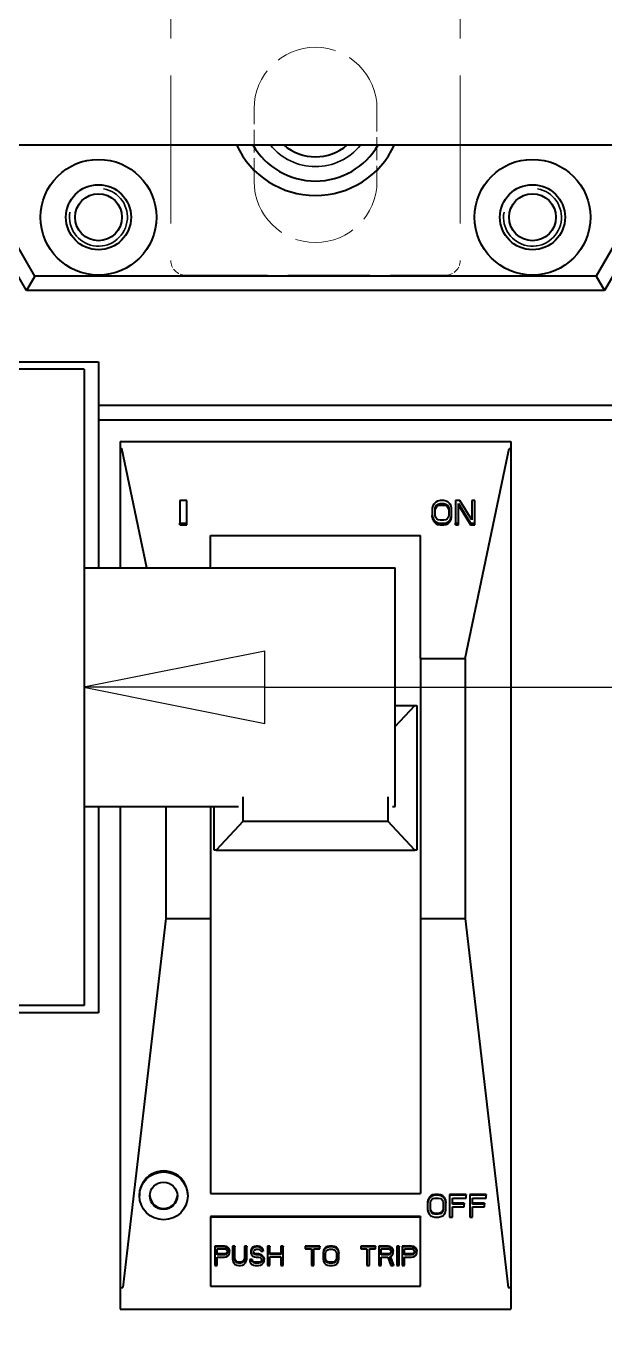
# Model space of a CAD drawing. Header units: millimetres. Extents: x 0 to 5945, y 0 to 4205.
# Drawn here: x 1957.2 to 1997.2, y 519.1 to 610.1 of the extents above; entities that cross this region are included whole.
import ezdxf

# ---------------------------------------------------------------- set-up
doc = ezdxf.new("R2010")
doc.units = ezdxf.units.MM
doc.header["$LTSCALE"] = 5
doc.linetypes.add('DASHED', pattern=[0.2067, 0.1654, -0.0413])
for name, color, linetype, lineweight in [('가려진 것(ISO)', 2, 'DASHED', 18), ('가시적인 것(ISO)', 3, 'Continuous', 40), ('가시적인 좁은 것(ISO)', 3, 'Continuous', 35), ('기호(ISO)', 5, 'Continuous', 25), ('해치(ISO)', 7, 'Continuous', 18)]:
    doc.layers.add(name, color=color, linetype=linetype, lineweight=lineweight)

# ---------------------------------------------------------------- blocks, each defined once
blk = doc.blocks.new('품번기호10')
at = {"layer": '기호(ISO)', "color": 7}
for p, q in [((394.747, 113.37), (392.247, 112.87)), ((394.747, 112.37), (394.747, 113.37)), ((394.747, 112.87), (392.247, 112.87)), ((392.247, 112.87), (394.747, 112.37)), ((394.747, 112.87), (459.214, 112.87))]:
    blk.add_line(p, q, dxfattribs=at)
at = {"layer": '기호(ISO)', "color": 7, "flags": 128}
blk.add_lwpolyline([(394.747, 113.37), (392.247, 112.87), (394.747, 112.37), (394.747, 113.37)], dxfattribs=at)
at = {"layer": '기호(ISO)', "color": 7}
blk.add_solid([(394.747, 113.37), (392.247, 112.87), (394.747, 112.37), (394.747, 113.37)], dxfattribs=at)

msp = doc.modelspace()

# ---------------------------------------------------------------- hatches: boundary and pattern name
at = {"layer": '해치(ISO)'}
h = msp.add_hatch(dxfattribs=at)
h.set_pattern_fill('ANSI31', color=256, scale=127, angle=75.00018, style=0)
h.set_pattern_definition([(120.0002, (0, 0), (-13.74813, -7.93754), [])])
h.paths.add_polyline_path([(1602.237, 257.352), (2132.237, 257.352), (2132.237, 827.352), (1602.237, 827.352), (1602.237, 766.852), (1602.237, 707.852), (1602.237, 376.852), (1602.237, 317.852)])
h.paths.add_polyline_path([(1604.237, 259.352), (1604.237, 825.352), (2130.237, 825.352), (2130.237, 259.352)], flags=0)
edge = h.paths.add_edge_path()
edge.add_ellipse((1657.237, 307.352), major_axis=(-4, 0), ratio=1, start_angle=0, end_angle=360)
h.paths.add_polyline_path([(2102.237, 287.352), (2102.237, 797.352), (1632.237, 797.352), (1632.237, 287.352)])
h.paths.add_polyline_path([(1634.237, 289.352), (1634.237, 795.352), (2100.237, 795.352), (2100.237, 289.352)], flags=0)
h = msp.add_hatch(dxfattribs=at)
h.set_pattern_fill('ANSI31', color=256, scale=127, angle=90.00021, style=0)
h.set_pattern_definition([(135.0002, (0, 0), (-11.22528, -11.22536), [])])
edge = h.paths.add_edge_path()
edge.add_line((2117.821, 285.352), (2117.821, 799.352))
edge.add_ellipse((2104.437, 799.352), major_axis=(13.384, 0), ratio=1, start_angle=0, end_angle=90)
edge.add_line((2104.437, 812.736), (1630.437, 812.736))
edge.add_ellipse((1630.437, 799.352), major_axis=(0, 13.384), ratio=1, start_angle=0, end_angle=90)
edge.add_line((1617.053, 799.352), (1617.053, 285.352))
edge.add_ellipse((1630.437, 285.352), major_axis=(-13.384, 0), ratio=1, start_angle=0, end_angle=90)
edge.add_line((1630.437, 271.967), (1867.387, 271.967))
edge.add_line((1867.387, 271.967), (1867.387, 284.311))
edge.add_line((1867.387, 284.311), (1630.437, 284.311))
edge.add_ellipse((1630.437, 285.352), major_axis=(0, -1.041), ratio=1, start_angle=270, end_angle=360, ccw=False)
edge.add_line((1629.396, 285.352), (1629.396, 799.352))
edge.add_ellipse((1630.437, 799.352), major_axis=(-1.041, 0), ratio=1, start_angle=270, end_angle=360, ccw=False)
edge.add_line((1630.437, 800.392), (2104.437, 800.392))
edge.add_ellipse((2104.437, 799.352), major_axis=(0, 1.041), ratio=1, start_angle=270, end_angle=360, ccw=False)
edge.add_line((2105.478, 799.352), (2105.478, 285.352))
edge.add_ellipse((2104.437, 285.352), major_axis=(1.041, 0), ratio=1, start_angle=270, end_angle=360, ccw=False)
edge.add_line((2104.437, 284.311), (1867.487, 284.311))
edge.add_line((1867.487, 284.311), (1867.487, 271.967))
edge.add_line((1867.487, 271.967), (2104.437, 271.967))
edge.add_ellipse((2104.437, 285.352), major_axis=(0, -13.384), ratio=1, start_angle=0, end_angle=90)

# ---------------------------------------------------------------- linework, layer by layer
at = {"layer": '가려진 것(ISO)', "ltscale": 12.380852}
for p, q in [((1967.237, 619.443), (1967.237, 593.852)), ((1987.237, 619.443), (1987.237, 593.852))]:
    msp.add_line(p, q, dxfattribs=at)
at = {"layer": '가려진 것(ISO)', "ltscale": 1.904597}
for p, q in [((1972.987, 599.352), (1972.987, 604.352)), ((1981.487, 604.352), (1981.487, 599.352))]:
    msp.add_line(p, q, dxfattribs=at)
at = {"layer": '가려진 것(ISO)', "ltscale": 6.856808}
msp.add_line((1968.237, 592.852), (1986.237, 592.852), dxfattribs=at)
at = {"layer": '가려진 것(ISO)', "ltscale": 5.086114}
for centre, start, end in [((1977.237, 604.352), 0, 180), ((1977.237, 599.352), 180, 0)]:
    msp.add_arc(centre, 4.25, start, end, dxfattribs=at)
at = {"layer": '가려진 것(ISO)', "ltscale": 0.598278}
for centre, start, end in [((1968.237, 593.852), 180, 270), ((1986.237, 593.852), 270, 0)]:
    msp.add_arc(centre, 1, start, end, dxfattribs=at)
at = {"layer": '가시적인 것(ISO)'}
for p, q in [((1905.237, 601.852), (2049.237, 601.852)), ((1957.837, 592.782), (1954.736, 598.152)), ((1999.737, 598.152), (1996.637, 592.782)), ((1957.259, 591.782), (1954.159, 597.152)), ((2000.314, 597.152), (1997.214, 591.782)), ((1957.837, 592.782), (1957.259, 591.782)), ((1996.637, 592.782), (1957.837, 592.782)), ((1996.637, 592.782), (1997.214, 591.782)), ((1997.214, 591.782), (1957.259, 591.782)), ((1906.237, 586.852), (1962.237, 586.852)), ((1962.237, 586.852), (1962.237, 572.602)), ((1961.237, 586.352), (1903.237, 586.352)), ((1961.237, 586.352), (1961.237, 542.352)), ((1962.237, 583.852), (2022.237, 583.852)), ((1962.237, 582.852), (2022.237, 582.852)), ((1963.737, 581.352), (1963.737, 580.852)), ((1963.737, 581.352), (1990.737, 581.352)), ((1990.737, 581.352), (1990.737, 580.852)), ((1963.737, 580.852), (1963.737, 572.602)), ((1963.737, 580.852), (1963.842, 580.852)), ((1965.574, 572.602), (1963.842, 580.852)), ((1987.587, 566.352), (1990.632, 580.852)), ((1990.632, 580.852), (1990.737, 580.852)), ((1990.737, 580.852), (1990.737, 522.852)), ((1967.85, 577.255), (1967.85, 575.697)), ((1968.35, 577.255), (1967.85, 577.255)), ((1968.35, 575.697), (1968.35, 577.255)), ((1985.346, 576.891), (1985.312, 576.725)), ((1985.312, 576.725), (1985.312, 576.228)), ((1985.412, 577.023), (1985.346, 576.891)), ((1985.546, 577.156), (1985.412, 577.023)), ((1985.512, 576.725), (1985.546, 576.858)), ((1985.512, 576.611), (1985.546, 576.744)), ((1985.512, 576.228), (1985.512, 576.725)), ((1985.679, 577.222), (1985.546, 577.156)), ((1985.546, 576.858), (1985.612, 576.957)), ((1985.546, 576.744), (1985.546, 576.858)), ((1985.546, 576.744), (1985.612, 576.843)), ((1985.612, 576.957), (1985.712, 577.023)), ((1985.612, 576.843), (1985.612, 576.957)), ((1985.612, 576.843), (1985.712, 576.91)), ((1985.846, 577.255), (1985.679, 577.222)), ((1985.712, 577.023), (1985.846, 577.056)), ((1985.712, 576.91), (1985.712, 577.023)), ((1985.712, 576.91), (1985.846, 576.943)), ((1986.112, 577.255), (1985.846, 577.255)), ((1985.846, 577.056), (1986.112, 577.056)), ((1985.846, 576.943), (1985.846, 577.056)), ((1985.846, 576.943), (1986.112, 576.943)), ((1986.279, 577.222), (1986.112, 577.255)), ((1986.112, 577.056), (1986.246, 577.023)), ((1986.112, 576.943), (1986.112, 577.056)), ((1986.112, 576.943), (1986.246, 576.91)), ((1986.246, 577.023), (1986.346, 576.957)), ((1986.246, 576.91), (1986.246, 577.023)), ((1986.246, 576.91), (1986.346, 576.843)), ((1986.412, 577.156), (1986.279, 577.222)), ((1986.346, 576.957), (1986.412, 576.858)), ((1986.346, 576.843), (1986.346, 576.957)), ((1986.346, 576.843), (1986.412, 576.744)), ((1986.546, 577.023), (1986.412, 577.156)), ((1986.412, 576.858), (1986.446, 576.725)), ((1986.412, 576.744), (1986.412, 576.858)), ((1986.412, 576.744), (1986.446, 576.611)), ((1986.446, 576.725), (1986.446, 576.228)), ((1986.612, 576.891), (1986.546, 577.023)), ((1986.646, 576.725), (1986.612, 576.891)), ((1986.646, 576.228), (1986.646, 576.725)), ((1987.212, 577.255), (1986.912, 577.255)), ((1986.912, 577.255), (1986.912, 575.697)), ((1987.112, 575.697), (1987.112, 577.056)), ((1987.112, 577.056), (1987.946, 575.697)), ((1987.112, 576.943), (1987.946, 575.584)), ((1988.046, 575.929), (1987.212, 577.255)), ((1988.246, 577.255), (1988.046, 577.255)), ((1988.046, 577.255), (1988.046, 575.929)), ((1988.246, 575.697), (1988.246, 577.255)), ((1985.312, 576.228), (1985.346, 576.062)), ((1985.312, 576.114), (1985.312, 576.228)), ((1985.312, 576.114), (1985.346, 575.948)), ((1985.346, 576.062), (1985.412, 575.929)), ((1985.346, 575.948), (1985.346, 576.062)), ((1985.346, 575.948), (1985.412, 575.816)), ((1985.412, 575.929), (1985.546, 575.797)), ((1985.412, 575.816), (1985.412, 575.929)), ((1985.412, 575.816), (1985.546, 575.683)), ((1985.546, 576.095), (1985.512, 576.228)), ((1985.612, 575.996), (1985.546, 576.095)), ((1985.546, 575.797), (1985.679, 575.73)), ((1985.546, 575.683), (1985.546, 575.797)), ((1985.712, 575.929), (1985.612, 575.996)), ((1985.679, 575.73), (1985.846, 575.697)), ((1985.679, 575.617), (1985.679, 575.73)), ((1985.846, 575.896), (1985.712, 575.929)), ((1986.112, 575.896), (1985.846, 575.896)), ((1986.246, 575.929), (1986.112, 575.896)), ((1986.112, 575.697), (1986.279, 575.73)), ((1986.346, 575.996), (1986.246, 575.929)), ((1986.279, 575.73), (1986.412, 575.797)), ((1986.279, 575.617), (1986.279, 575.73)), ((1986.412, 576.095), (1986.346, 575.996)), ((1986.446, 576.228), (1986.412, 576.095)), ((1986.412, 575.797), (1986.546, 575.929)), ((1986.412, 575.683), (1986.546, 575.816)), ((1986.412, 575.683), (1986.412, 575.797)), ((1986.546, 575.929), (1986.612, 576.062)), ((1986.546, 575.816), (1986.612, 575.948)), ((1986.546, 575.816), (1986.546, 575.929)), ((1986.612, 576.062), (1986.646, 576.228)), ((1986.612, 575.948), (1986.646, 576.114)), ((1986.612, 575.948), (1986.612, 576.062)), ((1986.646, 576.114), (1986.646, 576.228)), ((1967.85, 575.584), (1967.85, 575.697)), ((1967.85, 575.697), (1968.35, 575.697)), ((1967.85, 575.584), (1968.35, 575.584)), ((1968.35, 575.584), (1968.35, 575.697)), ((1969.987, 572.602), (1969.987, 574.852)), ((1969.987, 574.852), (1984.487, 574.852)), ((1984.487, 566.352), (1984.487, 574.852)), ((1985.546, 575.683), (1985.679, 575.617)), ((1985.679, 575.617), (1985.846, 575.584)), ((1985.846, 575.697), (1986.112, 575.697)), ((1985.846, 575.584), (1985.846, 575.697)), ((1985.846, 575.584), (1986.112, 575.584)), ((1986.112, 575.584), (1986.112, 575.697)), ((1986.112, 575.584), (1986.279, 575.617)), ((1986.279, 575.617), (1986.412, 575.683)), ((1986.912, 575.697), (1987.112, 575.697)), ((1986.912, 575.584), (1986.912, 575.697)), ((1986.912, 575.584), (1987.112, 575.584)), ((1987.112, 575.584), (1987.112, 575.697)), ((1987.946, 575.697), (1988.246, 575.697)), ((1987.946, 575.584), (1987.946, 575.697)), ((1987.946, 575.584), (1988.246, 575.584)), ((1988.246, 575.584), (1988.246, 575.697)), ((1961.237, 572.602), (1982.737, 572.602)), ((1982.737, 556.102), (1982.737, 572.602)), ((1984.487, 566.352), (1987.587, 566.352)), ((1984.487, 566.352), (1984.487, 548.352)), ((1987.587, 566.352), (1987.587, 548.352)), ((1982.737, 563.094), (1984.112, 563.094)), ((1982.737, 561.628), (1984.112, 563.094)), ((1984.112, 563.094), (1984.237, 563.094)), ((1984.237, 563.094), (1984.237, 553.094)), ((1972.237, 555.094), (1972.237, 556.769)), ((1982.237, 556.769), (1982.237, 555.094)), ((1961.237, 556.102), (1971.912, 556.102)), ((1962.237, 556.102), (1962.237, 541.852)), ((1963.737, 556.102), (1963.737, 522.852)), ((1966.887, 556.102), (1966.887, 548.352)), ((1969.987, 556.102), (1969.987, 548.352)), ((1970.237, 553.094), (1970.237, 556.102)), ((1982.562, 556.102), (1982.737, 556.102)), ((1972.237, 555.094), (1970.362, 553.094)), ((1972.237, 555.094), (1982.237, 555.094)), ((1984.112, 553.094), (1982.237, 555.094)), ((1970.362, 553.094), (1970.237, 553.094)), ((1970.362, 553.094), (1984.112, 553.094)), ((1984.237, 553.094), (1984.112, 553.094)), ((1966.887, 548.352), (1963.912, 522.852)), ((1966.887, 548.352), (1969.987, 548.352)), ((1969.987, 548.352), (1969.987, 529.352)), ((1984.487, 548.352), (1984.487, 529.352)), ((1984.487, 548.352), (1987.587, 548.352)), ((1987.587, 548.352), (1990.562, 522.852)), ((1961.237, 542.352), (1903.237, 542.352)), ((1962.237, 541.852), (1906.237, 541.852)), ((1969.987, 529.352), (1984.487, 529.352)), ((1965.067, 529.252), (1965.067, 529.188)), ((1968.407, 529.252), (1968.407, 529.188)), ((1985.018, 528.934), (1984.987, 528.774)), ((1985.018, 528.87), (1984.987, 528.71)), ((1984.987, 528.774), (1984.987, 528.71)), ((1984.987, 528.71), (1984.987, 528.229)), ((1985.082, 529.063), (1985.018, 528.934)), ((1985.082, 528.998), (1985.018, 528.87)), ((1985.018, 528.934), (1985.018, 528.87)), ((1985.208, 529.191), (1985.082, 529.063)), ((1985.208, 529.127), (1985.082, 528.998)), ((1985.082, 529.063), (1985.082, 528.998)), ((1985.177, 528.71), (1985.208, 528.838)), ((1985.177, 528.229), (1985.177, 528.71)), ((1985.335, 529.255), (1985.208, 529.191)), ((1985.335, 529.191), (1985.208, 529.127)), ((1985.208, 529.191), (1985.208, 529.127)), ((1985.208, 528.838), (1985.272, 528.934)), ((1985.272, 528.934), (1985.367, 528.998)), ((1985.493, 529.287), (1985.335, 529.255)), ((1985.335, 529.255), (1985.335, 529.191)), ((1985.493, 529.223), (1985.335, 529.191)), ((1985.367, 528.998), (1985.493, 529.031)), ((1985.747, 529.287), (1985.493, 529.287)), ((1985.493, 529.287), (1985.493, 529.223)), ((1985.747, 529.223), (1985.493, 529.223)), ((1985.493, 529.031), (1985.747, 529.031)), ((1985.905, 529.255), (1985.747, 529.287)), ((1985.747, 529.287), (1985.747, 529.223)), ((1985.905, 529.191), (1985.747, 529.223)), ((1985.747, 529.031), (1985.873, 528.998)), ((1985.873, 528.998), (1985.968, 528.934)), ((1986.032, 529.191), (1985.905, 529.255)), ((1985.905, 529.255), (1985.905, 529.191)), ((1986.032, 529.127), (1985.905, 529.191)), ((1985.968, 528.934), (1986.032, 528.838)), ((1986.158, 529.063), (1986.032, 529.191)), ((1986.032, 529.191), (1986.032, 529.127)), ((1986.158, 528.998), (1986.032, 529.127)), ((1986.032, 528.838), (1986.063, 528.71)), ((1986.063, 528.71), (1986.063, 528.229)), ((1986.222, 528.934), (1986.158, 529.063)), ((1986.158, 529.063), (1986.158, 528.998)), ((1986.222, 528.87), (1986.158, 528.998)), ((1986.253, 528.774), (1986.222, 528.934)), ((1986.222, 528.934), (1986.222, 528.87)), ((1986.253, 528.71), (1986.222, 528.87)), ((1986.253, 528.774), (1986.253, 528.71)), ((1986.253, 528.229), (1986.253, 528.71)), ((1987.647, 529.287), (1986.507, 529.287)), ((1986.507, 529.287), (1986.507, 529.223)), ((1987.647, 529.223), (1986.507, 529.223)), ((1986.507, 529.223), (1986.507, 527.716)), ((1986.697, 528.614), (1986.697, 529.031)), ((1986.697, 529.031), (1987.647, 529.031)), ((1987.52, 528.678), (1986.697, 528.678)), ((1987.52, 528.614), (1986.697, 528.614)), ((1987.52, 528.678), (1987.52, 528.614)), ((1987.52, 528.421), (1987.52, 528.614)), ((1987.647, 529.287), (1987.647, 529.223)), ((1987.647, 529.031), (1987.647, 529.223)), ((1989.04, 529.287), (1987.9, 529.287)), ((1987.9, 529.287), (1987.9, 529.223)), ((1989.04, 529.223), (1987.9, 529.223)), ((1987.9, 529.223), (1987.9, 527.716)), ((1988.09, 528.614), (1988.09, 529.031)), ((1988.09, 529.031), (1989.04, 529.031)), ((1988.913, 528.678), (1988.09, 528.678)), ((1988.913, 528.614), (1988.09, 528.614)), ((1988.913, 528.678), (1988.913, 528.614)), ((1988.913, 528.421), (1988.913, 528.614)), ((1989.04, 529.287), (1989.04, 529.223)), ((1989.04, 529.031), (1989.04, 529.223)), ((1984.487, 527.765), (1969.987, 527.765)), ((1969.987, 527.765), (1969.987, 527.701)), ((1969.987, 527.701), (1969.987, 522.94)), ((1984.487, 527.701), (1969.987, 527.701)), ((1984.487, 527.765), (1984.487, 527.701)), ((1984.487, 522.94), (1984.487, 527.701)), ((1984.987, 528.229), (1985.018, 528.068)), ((1985.018, 528.068), (1985.082, 527.94)), ((1985.082, 527.94), (1985.208, 527.812)), ((1985.208, 528.165), (1985.177, 528.293)), ((1985.208, 528.1), (1985.177, 528.229)), ((1985.272, 528.069), (1985.208, 528.165)), ((1985.208, 528.165), (1985.208, 528.1)), ((1985.272, 528.004), (1985.208, 528.1)), ((1985.208, 527.812), (1985.335, 527.748)), ((1985.367, 528.004), (1985.272, 528.069)), ((1985.272, 528.069), (1985.272, 528.004)), ((1985.367, 527.94), (1985.272, 528.004)), ((1985.335, 527.748), (1985.493, 527.716)), ((1985.493, 527.972), (1985.367, 528.004)), ((1985.367, 528.004), (1985.367, 527.94)), ((1985.493, 527.908), (1985.367, 527.94)), ((1985.747, 527.972), (1985.493, 527.972)), ((1985.493, 527.972), (1985.493, 527.908)), ((1985.747, 527.908), (1985.493, 527.908)), ((1985.493, 527.716), (1985.747, 527.716)), ((1985.873, 528.004), (1985.747, 527.972)), ((1985.747, 527.972), (1985.747, 527.908)), ((1985.873, 527.94), (1985.747, 527.908)), ((1985.747, 527.716), (1985.905, 527.748)), ((1985.968, 528.069), (1985.873, 528.004)), ((1985.968, 528.004), (1985.873, 527.94)), ((1985.873, 528.004), (1985.873, 527.94)), ((1985.905, 527.748), (1986.032, 527.812)), ((1986.032, 528.165), (1985.968, 528.069)), ((1986.032, 528.1), (1985.968, 528.004)), ((1985.968, 528.069), (1985.968, 528.004)), ((1986.063, 528.293), (1986.032, 528.165)), ((1986.063, 528.229), (1986.032, 528.1)), ((1986.032, 528.165), (1986.032, 528.1)), ((1986.032, 527.812), (1986.158, 527.94)), ((1986.158, 527.94), (1986.222, 528.068)), ((1986.222, 528.068), (1986.253, 528.229)), ((1986.507, 527.716), (1986.697, 527.716)), ((1986.697, 527.716), (1986.697, 528.421)), ((1986.697, 528.421), (1987.52, 528.421)), ((1987.9, 527.716), (1988.09, 527.716)), ((1988.09, 527.716), (1988.09, 528.421)), ((1988.09, 528.421), (1988.913, 528.421)), ((1970.937, 525.717), (1970.287, 525.717)), ((1970.287, 525.717), (1970.287, 525.653)), ((1971.072, 525.69), (1970.937, 525.717)), ((1970.937, 525.717), (1970.937, 525.653)), ((1971.668, 525.717), (1971.505, 525.717)), ((1971.505, 525.717), (1971.505, 525.653)), ((1971.668, 525.717), (1971.668, 525.653)), ((1972.48, 525.717), (1972.318, 525.717)), ((1972.318, 525.717), (1972.318, 525.653)), ((1972.48, 525.717), (1972.48, 525.653)), ((1973.13, 525.717), (1973.022, 525.69)), ((1973.266, 525.717), (1973.13, 525.717)), ((1973.13, 525.717), (1973.13, 525.653)), ((1973.401, 525.69), (1973.266, 525.717)), ((1973.266, 525.717), (1973.266, 525.653)), ((1974.078, 525.717), (1973.916, 525.717)), ((1973.916, 525.717), (1973.916, 525.653)), ((1974.078, 525.717), (1974.078, 525.653)), ((1974.999, 525.717), (1974.837, 525.717)), ((1974.837, 525.717), (1974.837, 525.653)), ((1974.999, 525.717), (1974.999, 525.653)), ((1977.545, 525.717), (1976.516, 525.717)), ((1976.516, 525.717), (1976.516, 525.653)), ((1977.545, 525.717), (1977.545, 525.653)), ((1978.195, 525.717), (1978.06, 525.69)), ((1978.412, 525.717), (1978.195, 525.717)), ((1978.195, 525.717), (1978.195, 525.653)), ((1978.547, 525.69), (1978.412, 525.717)), ((1978.412, 525.717), (1978.412, 525.653)), ((1981.391, 525.717), (1980.362, 525.717)), ((1980.362, 525.717), (1980.362, 525.653)), ((1981.391, 525.717), (1981.391, 525.653)), ((1982.258, 525.717), (1981.608, 525.717)), ((1981.608, 525.717), (1981.608, 525.653)), ((1982.393, 525.69), (1982.258, 525.717)), ((1982.258, 525.717), (1982.258, 525.653)), ((1983.016, 525.717), (1982.853, 525.717)), ((1982.853, 525.717), (1982.853, 525.653)), ((1983.016, 525.717), (1983.016, 525.653)), ((1983.883, 525.717), (1983.233, 525.717)), ((1983.233, 525.717), (1983.233, 525.653)), ((1984.018, 525.69), (1983.883, 525.717)), ((1983.883, 525.717), (1983.883, 525.653)), ((1970.287, 525.653), (1970.287, 524.364)), ((1970.937, 525.653), (1970.287, 525.653)), ((1970.449, 525.104), (1970.449, 525.516)), ((1970.449, 525.516), (1970.964, 525.516)), ((1970.964, 525.169), (1970.449, 525.169)), ((1970.964, 525.104), (1970.449, 525.104)), ((1970.449, 524.94), (1970.937, 524.94)), ((1970.449, 524.364), (1970.449, 524.94)), ((1971.072, 525.625), (1970.937, 525.653)), ((1970.937, 524.94), (1971.072, 524.967)), ((1970.964, 525.516), (1971.045, 525.488)), ((1971.045, 525.196), (1970.964, 525.169)), ((1970.964, 525.169), (1970.964, 525.104)), ((1971.045, 525.132), (1970.964, 525.104)), ((1971.045, 525.488), (1971.099, 525.433)), ((1971.099, 525.251), (1971.045, 525.196)), ((1971.045, 525.196), (1971.045, 525.132)), ((1971.099, 525.187), (1971.045, 525.132)), ((1971.18, 525.607), (1971.072, 525.69)), ((1971.072, 525.69), (1971.072, 525.625)), ((1971.18, 525.543), (1971.072, 525.625)), ((1971.072, 524.967), (1971.18, 525.049)), ((1971.099, 525.433), (1971.126, 525.351)), ((1971.126, 525.333), (1971.099, 525.251)), ((1971.126, 525.269), (1971.099, 525.187)), ((1971.099, 525.251), (1971.099, 525.187)), ((1971.126, 525.351), (1971.126, 525.269)), ((1971.262, 525.498), (1971.18, 525.607)), ((1971.18, 525.607), (1971.18, 525.543)), ((1971.262, 525.433), (1971.18, 525.543)), ((1971.18, 525.049), (1971.262, 525.159)), ((1971.289, 525.415), (1971.262, 525.498)), ((1971.262, 525.498), (1971.262, 525.433)), ((1971.289, 525.351), (1971.262, 525.433)), ((1971.262, 525.159), (1971.289, 525.241)), ((1971.289, 525.415), (1971.289, 525.351)), ((1971.289, 525.241), (1971.289, 525.351)), ((1971.668, 525.653), (1971.505, 525.653)), ((1971.505, 525.653), (1971.505, 524.803)), ((1971.505, 524.803), (1971.533, 524.665)), ((1971.668, 524.803), (1971.668, 525.653)), ((1971.695, 524.757), (1971.668, 524.867)), ((1971.695, 524.693), (1971.668, 524.803)), ((1972.318, 524.867), (1972.291, 524.757)), ((1972.318, 524.803), (1972.291, 524.693)), ((1972.48, 525.653), (1972.318, 525.653)), ((1972.318, 525.653), (1972.318, 524.803)), ((1972.453, 524.665), (1972.48, 524.803)), ((1972.48, 524.803), (1972.48, 525.653)), ((1972.805, 525.525), (1972.778, 525.415)), ((1972.805, 525.461), (1972.778, 525.351)), ((1972.778, 525.415), (1972.778, 525.351)), ((1972.778, 525.351), (1972.778, 525.241)), ((1972.778, 525.241), (1972.805, 525.132)), ((1972.914, 525.635), (1972.805, 525.525)), ((1972.914, 525.571), (1972.805, 525.461)), ((1972.805, 525.525), (1972.805, 525.461)), ((1972.805, 525.132), (1972.914, 525.022)), ((1973.022, 525.69), (1972.914, 525.635)), ((1972.914, 525.635), (1972.914, 525.571)), ((1973.022, 525.625), (1972.914, 525.571)), ((1972.914, 525.022), (1973.022, 524.967)), ((1972.941, 525.324), (1972.968, 525.406)), ((1972.941, 525.269), (1972.941, 525.324)), ((1972.968, 525.187), (1972.941, 525.269)), ((1972.968, 525.251), (1972.942, 525.328)), ((1972.968, 525.406), (1973.049, 525.461)), ((1973.049, 525.196), (1972.968, 525.251)), ((1972.968, 525.251), (1972.968, 525.187)), ((1973.049, 525.132), (1972.968, 525.187)), ((1973.022, 525.69), (1973.022, 525.625)), ((1973.13, 525.653), (1973.022, 525.625)), ((1973.022, 524.967), (1973.13, 524.94)), ((1973.049, 525.461), (1973.13, 525.488)), ((1973.13, 525.169), (1973.049, 525.196)), ((1973.049, 525.196), (1973.049, 525.132)), ((1973.13, 525.104), (1973.049, 525.132)), ((1973.266, 525.653), (1973.13, 525.653)), ((1973.13, 525.488), (1973.293, 525.488)), ((1973.293, 525.169), (1973.13, 525.169)), ((1973.13, 525.169), (1973.13, 525.104)), ((1973.293, 525.104), (1973.13, 525.104)), ((1973.13, 524.94), (1973.293, 524.94)), ((1973.401, 525.625), (1973.266, 525.653)), ((1973.293, 525.488), (1973.374, 525.461)), ((1973.428, 525.141), (1973.293, 525.169)), ((1973.293, 525.169), (1973.293, 525.104)), ((1973.428, 525.077), (1973.293, 525.104)), ((1973.293, 524.94), (1973.401, 524.912)), ((1973.374, 525.461), (1973.428, 525.406)), ((1973.51, 525.607), (1973.401, 525.69)), ((1973.401, 525.69), (1973.401, 525.625)), ((1973.51, 525.543), (1973.401, 525.625)), ((1973.401, 524.912), (1973.483, 524.857)), ((1973.428, 525.406), (1973.455, 525.351)), ((1973.537, 525.086), (1973.428, 525.141)), ((1973.428, 525.141), (1973.428, 525.077)), ((1973.537, 525.022), (1973.428, 525.077)), ((1973.455, 525.351), (1973.618, 525.351)), ((1973.483, 524.857), (1973.537, 524.775)), ((1973.591, 525.498), (1973.51, 525.607)), ((1973.51, 525.607), (1973.51, 525.543)), ((1973.591, 525.433), (1973.51, 525.543)), ((1973.645, 524.977), (1973.537, 525.086)), ((1973.537, 525.086), (1973.537, 525.022)), ((1973.645, 524.912), (1973.537, 525.022)), ((1973.618, 525.415), (1973.591, 525.498)), ((1973.591, 525.498), (1973.591, 525.433)), ((1973.618, 525.351), (1973.591, 525.433)), ((1973.618, 525.415), (1973.618, 525.351)), ((1973.699, 524.867), (1973.645, 524.977)), ((1973.645, 524.977), (1973.645, 524.912)), ((1973.699, 524.803), (1973.645, 524.912)), ((1973.699, 524.867), (1973.699, 524.803)), ((1973.699, 524.665), (1973.699, 524.803)), ((1974.078, 525.653), (1973.916, 525.653)), ((1973.916, 525.653), (1973.916, 524.364)), ((1974.078, 525.132), (1974.078, 525.653)), ((1974.837, 525.196), (1974.078, 525.196)), ((1974.837, 525.132), (1974.078, 525.132)), ((1974.078, 524.364), (1974.078, 524.967)), ((1974.078, 524.967), (1974.837, 524.967)), ((1974.999, 525.653), (1974.837, 525.653)), ((1974.837, 525.653), (1974.837, 525.132)), ((1974.837, 524.967), (1974.837, 524.364)), ((1974.999, 524.364), (1974.999, 525.653)), ((1977.545, 525.653), (1976.516, 525.653)), ((1976.516, 525.653), (1976.516, 525.516)), ((1976.516, 525.516), (1976.949, 525.516)), ((1976.949, 525.516), (1976.949, 524.364)), ((1977.112, 524.364), (1977.112, 525.516)), ((1977.112, 525.516), (1977.545, 525.516)), ((1977.545, 525.516), (1977.545, 525.653)), ((1977.789, 525.415), (1977.762, 525.278)), ((1977.789, 525.351), (1977.762, 525.214)), ((1977.762, 525.278), (1977.762, 525.214)), ((1977.762, 525.214), (1977.762, 524.803)), ((1977.762, 524.803), (1977.789, 524.665)), ((1977.843, 525.525), (1977.789, 525.415)), ((1977.843, 525.461), (1977.789, 525.351)), ((1977.789, 525.415), (1977.789, 525.351)), ((1977.951, 525.635), (1977.843, 525.525)), ((1977.951, 525.571), (1977.843, 525.461)), ((1977.843, 525.525), (1977.843, 525.461)), ((1977.924, 525.214), (1977.951, 525.324)), ((1977.924, 524.803), (1977.924, 525.214)), ((1977.951, 524.757), (1977.924, 524.867)), ((1977.951, 524.693), (1977.924, 524.803)), ((1978.06, 525.69), (1977.951, 525.635)), ((1977.951, 525.635), (1977.951, 525.571)), ((1978.06, 525.625), (1977.951, 525.571)), ((1977.951, 525.324), (1978.005, 525.406)), ((1978.005, 525.406), (1978.087, 525.461)), ((1978.06, 525.69), (1978.06, 525.625)), ((1978.195, 525.653), (1978.06, 525.625)), ((1978.087, 525.461), (1978.195, 525.488)), ((1978.412, 525.653), (1978.195, 525.653)), ((1978.195, 525.488), (1978.412, 525.488)), ((1978.547, 525.625), (1978.412, 525.653)), ((1978.412, 525.488), (1978.52, 525.461)), ((1978.52, 525.461), (1978.601, 525.406)), ((1978.655, 525.635), (1978.547, 525.69)), ((1978.547, 525.69), (1978.547, 525.625)), ((1978.655, 525.571), (1978.547, 525.625)), ((1978.601, 525.406), (1978.655, 525.324)), ((1978.764, 525.525), (1978.655, 525.635)), ((1978.655, 525.635), (1978.655, 525.571)), ((1978.764, 525.461), (1978.655, 525.571)), ((1978.655, 525.324), (1978.683, 525.214)), ((1978.683, 524.867), (1978.655, 524.757)), ((1978.683, 524.803), (1978.655, 524.693)), ((1978.683, 525.214), (1978.683, 524.803)), ((1978.818, 525.415), (1978.764, 525.525)), ((1978.764, 525.525), (1978.764, 525.461)), ((1978.818, 525.351), (1978.764, 525.461)), ((1978.845, 525.278), (1978.818, 525.415)), ((1978.818, 525.415), (1978.818, 525.351)), ((1978.845, 525.214), (1978.818, 525.351)), ((1978.818, 524.665), (1978.845, 524.803)), ((1978.845, 525.278), (1978.845, 525.214)), ((1978.845, 524.803), (1978.845, 525.214)), ((1981.391, 525.653), (1980.362, 525.653)), ((1980.362, 525.653), (1980.362, 525.516)), ((1980.362, 525.516), (1980.795, 525.516)), ((1980.795, 525.516), (1980.795, 524.364)), ((1980.958, 524.364), (1980.958, 525.516)), ((1980.958, 525.516), (1981.391, 525.516)), ((1981.391, 525.516), (1981.391, 525.653)), ((1982.258, 525.653), (1981.608, 525.653)), ((1981.608, 525.653), (1981.608, 524.364)), ((1981.77, 525.104), (1981.77, 525.516)), ((1981.77, 525.516), (1982.285, 525.516)), ((1982.285, 525.169), (1981.77, 525.169)), ((1982.285, 525.104), (1981.77, 525.104)), ((1981.77, 524.94), (1982.23, 524.94)), ((1981.77, 524.364), (1981.77, 524.94)), ((1982.23, 524.94), (1982.447, 524.364)), ((1982.393, 525.625), (1982.258, 525.653)), ((1982.285, 525.516), (1982.366, 525.488)), ((1982.366, 525.196), (1982.285, 525.169)), ((1982.285, 525.169), (1982.285, 525.104)), ((1982.366, 525.132), (1982.285, 525.104)), ((1982.366, 525.488), (1982.42, 525.433)), ((1982.42, 525.251), (1982.366, 525.196)), ((1982.366, 525.196), (1982.366, 525.132)), ((1982.42, 525.187), (1982.366, 525.132)), ((1982.501, 525.607), (1982.393, 525.69)), ((1982.393, 525.69), (1982.393, 525.625)), ((1982.501, 525.543), (1982.393, 525.625)), ((1982.393, 524.995), (1982.501, 525.049)), ((1982.637, 524.364), (1982.393, 524.995)), ((1982.637, 524.428), (1982.414, 525.005)), ((1982.42, 525.433), (1982.447, 525.351)), ((1982.447, 525.333), (1982.42, 525.251)), ((1982.447, 525.269), (1982.42, 525.187)), ((1982.42, 525.251), (1982.42, 525.187)), ((1982.447, 525.351), (1982.447, 525.269)), ((1982.583, 525.498), (1982.501, 525.607)), ((1982.501, 525.607), (1982.501, 525.543)), ((1982.583, 525.433), (1982.501, 525.543)), ((1982.501, 525.049), (1982.583, 525.159)), ((1982.61, 525.415), (1982.583, 525.498)), ((1982.583, 525.498), (1982.583, 525.433)), ((1982.61, 525.351), (1982.583, 525.433)), ((1982.583, 525.159), (1982.61, 525.241)), ((1982.61, 525.415), (1982.61, 525.351)), ((1982.61, 525.241), (1982.61, 525.351)), ((1983.016, 525.653), (1982.853, 525.653)), ((1982.853, 525.653), (1982.853, 524.364)), ((1983.016, 524.364), (1983.016, 525.653)), ((1983.883, 525.653), (1983.233, 525.653)), ((1983.233, 525.653), (1983.233, 524.364)), ((1983.395, 525.104), (1983.395, 525.516)), ((1983.395, 525.516), (1983.91, 525.516)), ((1983.91, 525.169), (1983.395, 525.169)), ((1983.91, 525.104), (1983.395, 525.104)), ((1983.395, 524.364), (1983.395, 524.94)), ((1983.395, 524.94), (1983.883, 524.94)), ((1984.018, 525.625), (1983.883, 525.653)), ((1983.883, 524.94), (1984.018, 524.967)), ((1983.91, 525.516), (1983.991, 525.488)), ((1983.991, 525.196), (1983.91, 525.169)), ((1983.91, 525.169), (1983.91, 525.104)), ((1983.991, 525.132), (1983.91, 525.104)), ((1983.991, 525.488), (1984.045, 525.433)), ((1984.045, 525.251), (1983.991, 525.196)), ((1983.991, 525.196), (1983.991, 525.132)), ((1984.045, 525.187), (1983.991, 525.132)), ((1984.126, 525.607), (1984.018, 525.69)), ((1984.018, 525.69), (1984.018, 525.625)), ((1984.126, 525.543), (1984.018, 525.625)), ((1984.018, 524.967), (1984.126, 525.049)), ((1984.045, 525.433), (1984.072, 525.351)), ((1984.072, 525.333), (1984.045, 525.251)), ((1984.072, 525.269), (1984.045, 525.187)), ((1984.045, 525.251), (1984.045, 525.187)), ((1984.072, 525.351), (1984.072, 525.269)), ((1984.208, 525.498), (1984.126, 525.607)), ((1984.126, 525.607), (1984.126, 525.543)), ((1984.208, 525.433), (1984.126, 525.543)), ((1984.126, 525.049), (1984.208, 525.159)), ((1984.235, 525.415), (1984.208, 525.498)), ((1984.208, 525.498), (1984.208, 525.433)), ((1984.235, 525.351), (1984.208, 525.433)), ((1984.208, 525.159), (1984.235, 525.241)), ((1984.235, 525.415), (1984.235, 525.351)), ((1984.235, 525.241), (1984.235, 525.351)), ((1970.287, 524.364), (1970.449, 524.364)), ((1971.533, 524.665), (1971.587, 524.556)), ((1971.587, 524.556), (1971.695, 524.446)), ((1971.749, 524.675), (1971.695, 524.757)), ((1971.695, 524.757), (1971.695, 524.693)), ((1971.749, 524.611), (1971.695, 524.693)), ((1971.695, 524.446), (1971.803, 524.391)), ((1971.83, 524.62), (1971.749, 524.675)), ((1971.749, 524.675), (1971.749, 524.611)), ((1971.83, 524.556), (1971.749, 524.611)), ((1971.803, 524.391), (1971.939, 524.364)), ((1971.939, 524.592), (1971.83, 524.62)), ((1971.83, 524.62), (1971.83, 524.556)), ((1971.939, 524.528), (1971.83, 524.556)), ((1972.047, 524.592), (1971.939, 524.592)), ((1971.939, 524.592), (1971.939, 524.528)), ((1972.047, 524.528), (1971.939, 524.528)), ((1971.939, 524.364), (1972.047, 524.364)), ((1972.155, 524.62), (1972.047, 524.592)), ((1972.047, 524.592), (1972.047, 524.528)), ((1972.155, 524.556), (1972.047, 524.528)), ((1972.047, 524.364), (1972.183, 524.391)), ((1972.237, 524.675), (1972.155, 524.62)), ((1972.155, 524.62), (1972.155, 524.556)), ((1972.237, 524.611), (1972.155, 524.556)), ((1972.183, 524.391), (1972.291, 524.446)), ((1972.291, 524.757), (1972.237, 524.675)), ((1972.291, 524.693), (1972.237, 524.611)), ((1972.237, 524.675), (1972.237, 524.611)), ((1972.291, 524.757), (1972.291, 524.693)), ((1972.291, 524.446), (1972.399, 524.556)), ((1972.399, 524.556), (1972.453, 524.665)), ((1972.86, 524.785), (1972.697, 524.785)), ((1972.697, 524.785), (1972.697, 524.72)), ((1972.86, 524.72), (1972.697, 524.72)), ((1972.697, 524.72), (1972.724, 524.611)), ((1972.724, 524.611), (1972.805, 524.473)), ((1972.805, 524.473), (1972.941, 524.391)), ((1972.887, 524.702), (1972.86, 524.785)), ((1972.86, 524.785), (1972.86, 524.72)), ((1972.887, 524.638), (1972.86, 524.72)), ((1972.968, 524.62), (1972.887, 524.702)), ((1972.887, 524.702), (1972.887, 524.638)), ((1972.968, 524.556), (1972.887, 524.638)), ((1972.941, 524.391), (1973.076, 524.364)), ((1973.076, 524.592), (1972.968, 524.62)), ((1972.968, 524.62), (1972.968, 524.556)), ((1973.076, 524.528), (1972.968, 524.556)), ((1973.293, 524.592), (1973.076, 524.592)), ((1973.076, 524.592), (1973.076, 524.528)), ((1973.293, 524.528), (1973.076, 524.528)), ((1973.076, 524.364), (1973.293, 524.364)), ((1973.401, 524.62), (1973.293, 524.592)), ((1973.293, 524.592), (1973.293, 524.528)), ((1973.401, 524.556), (1973.293, 524.528)), ((1973.293, 524.364), (1973.428, 524.391)), ((1973.483, 524.675), (1973.401, 524.62)), ((1973.401, 524.62), (1973.401, 524.556)), ((1973.483, 524.611), (1973.401, 524.556)), ((1973.428, 524.391), (1973.537, 524.446)), ((1973.537, 524.757), (1973.483, 524.675)), ((1973.537, 524.693), (1973.483, 524.611)), ((1973.483, 524.675), (1973.483, 524.611)), ((1973.537, 524.775), (1973.537, 524.693)), ((1973.537, 524.446), (1973.645, 524.556)), ((1973.645, 524.556), (1973.699, 524.665)), ((1973.916, 524.364), (1974.078, 524.364)), ((1974.837, 524.364), (1974.999, 524.364)), ((1976.949, 524.364), (1977.112, 524.364)), ((1977.789, 524.665), (1977.843, 524.556)), ((1977.843, 524.556), (1977.951, 524.446)), ((1978.005, 524.675), (1977.951, 524.757)), ((1977.951, 524.757), (1977.951, 524.693)), ((1978.005, 524.611), (1977.951, 524.693)), ((1977.951, 524.446), (1978.06, 524.391)), ((1978.087, 524.62), (1978.005, 524.675)), ((1978.005, 524.675), (1978.005, 524.611)), ((1978.087, 524.556), (1978.005, 524.611)), ((1978.06, 524.391), (1978.195, 524.364)), ((1978.195, 524.592), (1978.087, 524.62)), ((1978.087, 524.62), (1978.087, 524.556)), ((1978.195, 524.528), (1978.087, 524.556)), ((1978.412, 524.592), (1978.195, 524.592)), ((1978.195, 524.592), (1978.195, 524.528)), ((1978.412, 524.528), (1978.195, 524.528)), ((1978.195, 524.364), (1978.412, 524.364)), ((1978.52, 524.62), (1978.412, 524.592)), ((1978.412, 524.592), (1978.412, 524.528)), ((1978.52, 524.556), (1978.412, 524.528)), ((1978.412, 524.364), (1978.547, 524.391)), ((1978.601, 524.675), (1978.52, 524.62)), ((1978.52, 524.62), (1978.52, 524.556)), ((1978.601, 524.611), (1978.52, 524.556)), ((1978.547, 524.391), (1978.655, 524.446)), ((1978.655, 524.757), (1978.601, 524.675)), ((1978.655, 524.693), (1978.601, 524.611)), ((1978.601, 524.675), (1978.601, 524.611)), ((1978.655, 524.757), (1978.655, 524.693)), ((1978.655, 524.446), (1978.764, 524.556)), ((1978.764, 524.556), (1978.818, 524.665)), ((1980.795, 524.364), (1980.958, 524.364)), ((1981.608, 524.364), (1981.77, 524.364)), ((1982.447, 524.364), (1982.637, 524.364)), ((1982.637, 524.428), (1982.637, 524.364)), ((1982.853, 524.364), (1983.016, 524.364)), ((1983.233, 524.364), (1983.395, 524.364)), ((1963.737, 522.852), (1963.737, 521.352)), ((1963.737, 522.852), (1963.912, 522.852)), ((1969.987, 522.94), (1984.487, 522.94)), ((1990.562, 522.852), (1990.737, 522.852)), ((1990.737, 522.852), (1990.737, 521.352)), ((1963.737, 521.352), (1990.737, 521.352))]:
    msp.add_line(p, q, dxfattribs=at)
for centre, radius in [((1962.237, 596.852), 4), ((1992.237, 596.852), 4), ((1962.237, 596.852), 2.25), ((1962.237, 596.852), 1.621), ((1992.237, 596.852), 2.25), ((1992.237, 596.852), 1.621)]:
    msp.add_circle(centre, radius, dxfattribs=at)
for radius, start, end in [(6, 204.62432, 335.37568), (5, 210, 330), (3.323, 228.78297, 311.21703)]:
    msp.add_arc((1977.237, 604.352), radius, start, end, dxfattribs=at)
for major_axis, start_param, end_param in [((1.67, 0), 0, 3.141593), ((-0.95, 0), 0.03412, 3.107473)]:
    msp.add_ellipse((1966.737, 529.252), major_axis=major_axis, ratio=0.991703, start_param=start_param, end_param=end_param, dxfattribs=at)
for major_axis in [(-1.67, 0), (0.95, 0)]:
    msp.add_ellipse((1966.737, 529.188), major_axis=major_axis, ratio=0.991703, dxfattribs=at)
at = {"layer": '가시적인 좁은 것(ISO)'}
for centre, radius, start, end in [((1977.237, 604.352), 4, 218.68219, 321.31781), ((1962.237, 596.852), 2, 170, 80), ((1992.237, 596.852), 2, 170, 80)]:
    msp.add_arc(centre, radius, start, end, dxfattribs=at)

# ---------------------------------------------------------------- block references
at = {"layer": '기호(ISO)', "xscale": 5, "yscale": 5, "zscale": 5}
msp.add_blockref('품번기호10', (0, 0), dxfattribs=at)

doc.saveas('drawing.dxf')
